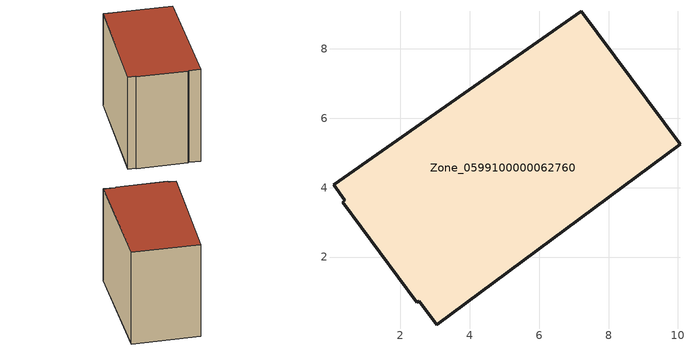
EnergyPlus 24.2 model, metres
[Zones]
Zone_0599100000062760
 floor ground (C_G): 7.21,9.09 10.06,5.25 3.05,0.04 2.55,0.72 2.47,0.7 0.34,3.58 0.39,3.64 0.07,4.08 z0
 wall outside (C_F): 10.06,5.25 7.21,9.09 0.07,4.08 0.39,3.64 0.34,3.58 2.47,0.7 2.55,0.72 3.05,0.04 10.06,5.25 z0:7.11
 roof outside (C_R): 3.05,0.04 10.06,5.25 7.21,9.09 0.07,4.08 0.39,3.64 0.34,3.58 2.47,0.7 2.55,0.72 z7.11
[BUILDING]
Pand.0599100000062760: North Axis=0; Terrain=City; Loads Convergence Tolerance Value=0.04; Temperature Convergence Tolerance Value=0.4; Solar Distribution=FullExterior; Maximum Number of Warmup Days=25; Minimum Number of Warmup Days=1
[Site:Location]
Rotterdam.The.Hague.AP_ZH_NLD Design_Conditions: Latitude=51.96; Longitude=4.45; Time Zone=1; Elevation=-4.5
[SITE:GROUNDTEMPERATURE:BUILDINGSURFACE]
18, 18, 18, 18, 18, 18, 18, 18, 18, 18, 18, 18
[MATERIAL] Thermal Absorptance=0.9; Solar Absorptance=0.7; Visible Absorptance=0.7
Name | Roughness | Thickness | Conductivity | Density | Specific Heat
G.TI.1946 | MediumSmooth | 0.15 | 1 | 540 | 1210
F.TI.1946 | Rough | 0.3 | 0.857143 | 1920 | 840
R.TI.1946 | MediumRough | 0.2 | 0.1 | 1500 | 1000
[CONSTRUCTION]
C_G: G.TI.1946
C_F: F.TI.1946
C_R: R.TI.1946
[ZONE]
Zone_0599100000062760: Type=1; Multiplier=1; Ceiling Height=Autocalculate; Volume=Autocalculate; Floor Area=autocalculate; Part of Total Floor Area=Yes
[ZONEINFILTRATION:DESIGNFLOWRATE]
Infil_Zone_0599100000062760: Zone or ZoneList or Space or SpaceList=Zone_0599100000062760; Schedule=AlwaysOn; Design Flow Rate Calculation Method=Flow/Area; Flow Rate per Floor Area=0.003; Constant Term Coefficient=1; Temperature Term Coefficient=0; Velocity Term Coefficient=0; Velocity Squared Term Coefficient=0
[HVACTEMPLATE:ZONE:IDEALLOADSAIRSYSTEM]
Zone_0599100000062760: Maximum Heating Supply Air Temperature=50; Minimum Cooling Supply Air Temperature=13; Maximum Heating Supply Air Humidity Ratio=0.0156; Minimum Cooling Supply Air Humidity Ratio=0.0077; Heating Limit=NoLimit; Cooling Limit=NoLimit; Dehumidification Control Type=ConstantSensibleHeatRatio; Cooling Sensible Heat Ratio=0.7; Dehumidification Setpoint=60; Humidification Control Type=None; Humidification Setpoint=30; Outdoor Air Method=None; Outdoor Air Flow Rate per Person=0.00944; Outdoor Air Flow Rate per Zone Floor Area=0; Outdoor Air Flow Rate per Zone=0; Demand Controlled Ventilation Type=None; Outdoor Air Economizer Type=NoEconomizer; Heat Recovery Type=None; Sensible Heat Recovery Effectiveness=0.7; Latent Heat Recovery Effectiveness=0.65
[ZONECONTROL:THERMOSTAT]
ThermostatControl_Zone_0599100000062760: Zone or ZoneList=Zone_0599100000062760; Control Type Schedule=DualSetpointControlType; Control 1=Thermostat_Zone_0599100000062760; Temperature Difference Between Cutout And Setpoint=0
[THERMOSTATSETPOINT:DUALSETPOINT]
Thermostat_Zone_0599100000062760: Heating Setpoint Temperature Schedule=HeatingSetpoint_Zone_0599100000062760; Cooling Setpoint Temperature Schedule=CoolingSetpoint_Zone_0599100000062760
[SCHEDULE:COMPACT]
HeatingSetpoint_Zone_0599100000062760: Through: 12/31, For: AllDays, Until: 24:00, 21
CoolingSetpoint_Zone_0599100000062760: Through: 12/31, For: AllDays, Until: 24:00, 24
DualSetpointControlType: Through: 12/31, For: AllDays, Until: 24:00, 4
AlwaysOn: Through: 12/31, For: AllDays, Until: 24:00, 1
